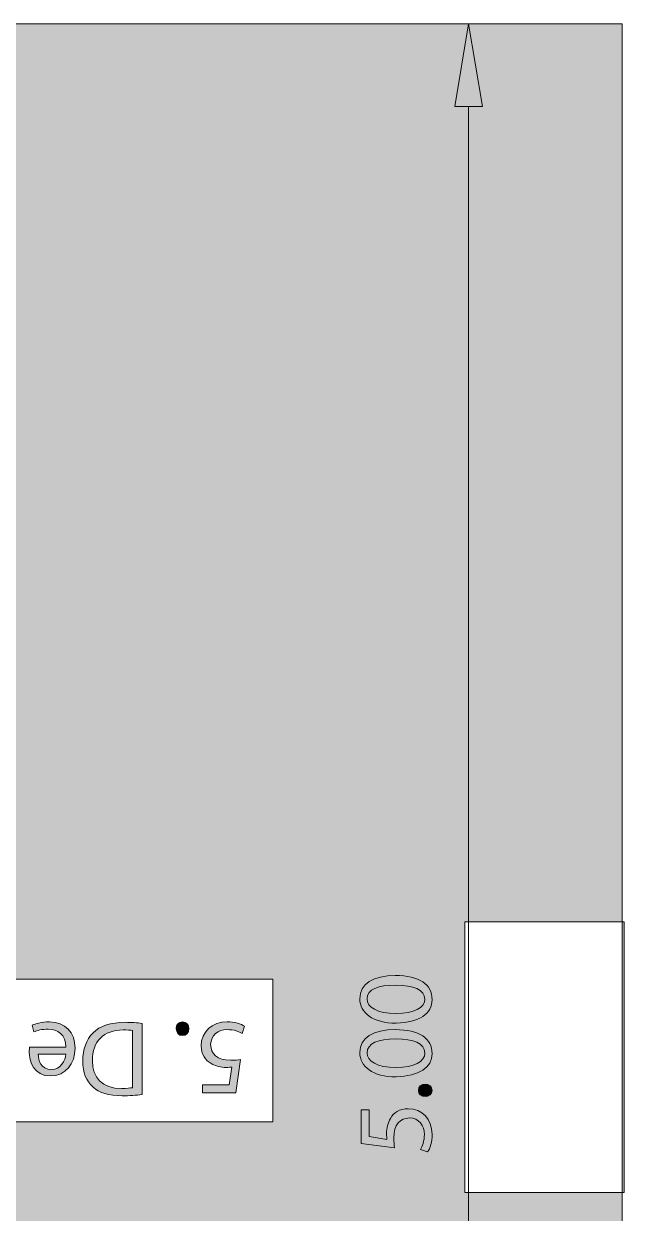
# Model space of a CAD drawing. Header units: centimetres. Extents: x -16.81 to -14.54, y 1.61 to 2.77.
# Drawn here: x -15.3565 to -15.3052, y 2.0366 to 2.1382 of the extents above; entities that cross this region are included whole.
import ezdxf

# ---------------------------------------------------------------- set-up
doc = ezdxf.new("R2010")
doc.units = ezdxf.units.CM
doc.header["$MEASUREMENT"] = 0
for name, color, linetype, lineweight in [('0TEXT', 7, 'Continuous', 0), ('EXP BORDER', 7, 'Continuous', 0), ('EXP COTA', 7, 'Continuous', 0)]:
    doc.layers.add(name, color=color, linetype=linetype, lineweight=lineweight)

# ---------------------------------------------------------------- blocks, each defined once
blk = doc.blocks.new('Block_136')
at = {"layer": 'EXP COTA', "true_color": 0x0000cc, "transparency": 33554687}
h = blk.add_hatch(color=172, dxfattribs=at)
h.dxf.hatch_style = 2
edge = h.paths.add_edge_path()
edge.add_spline(control_points=[(-15.3247, 2.05369), (-15.32315, 2.05369), (-15.32225, 2.05417), (-15.32225, 2.0549), (-15.32225, 2.05572), (-15.32322, 2.0561), (-15.32473, 2.0561), (-15.32621, 2.0561), (-15.32718, 2.05576), (-15.32718, 2.05493), (-15.32718, 2.05421), (-15.32632, 2.05369), (-15.3247, 2.05369)], knot_values=[0, 0, 0, 0, 1, 1, 1, 2, 2, 2, 3, 3, 3, 4, 4, 4, 4], degree=3, periodic=0)
edge = h.paths.add_edge_path()
edge.add_spline(control_points=[(-15.32477, 2.05693), (-15.32273, 2.05693), (-15.32163, 2.05617), (-15.32163, 2.05486), (-15.32163, 2.05369), (-15.32273, 2.0529), (-15.3247, 2.05286), (-15.3267, 2.05286), (-15.3278, 2.05376), (-15.3278, 2.05493), (-15.3278, 2.05621), (-15.32666, 2.05693), (-15.32477, 2.05693)], knot_values=[0, 0, 0, 0, 1, 1, 1, 2, 2, 2, 3, 3, 3, 4, 4, 4, 4], degree=3, periodic=0)
h = blk.add_hatch(color=172, dxfattribs=at)
h.dxf.hatch_style = 2
edge = h.paths.add_edge_path()
edge.add_spline(control_points=[(-15.3247, 2.04907), (-15.32315, 2.04907), (-15.32225, 2.04956), (-15.32225, 2.05031), (-15.32225, 2.05114), (-15.32322, 2.05152), (-15.32473, 2.05152), (-15.32621, 2.05152), (-15.32718, 2.05114), (-15.32718, 2.05031), (-15.32718, 2.04963), (-15.32632, 2.04907), (-15.3247, 2.04907)], knot_values=[0, 0, 0, 0, 1, 1, 1, 2, 2, 2, 3, 3, 3, 4, 4, 4, 4], degree=3, periodic=0)
edge = h.paths.add_edge_path()
edge.add_spline(control_points=[(-15.32477, 2.05231), (-15.32273, 2.05231), (-15.32163, 2.05155), (-15.32163, 2.05025), (-15.32163, 2.04907), (-15.32273, 2.04832), (-15.3247, 2.04828), (-15.3267, 2.04828), (-15.3278, 2.04914), (-15.3278, 2.05035), (-15.3278, 2.05162), (-15.32666, 2.05231), (-15.32477, 2.05231)], knot_values=[0, 0, 0, 0, 1, 1, 1, 2, 2, 2, 3, 3, 3, 4, 4, 4, 4], degree=3, periodic=0)
h = blk.add_hatch(color=172, dxfattribs=at)
h.dxf.hatch_style = 2
edge = h.paths.add_edge_path()
edge.add_spline(control_points=[(-15.32222, 2.04659), (-15.32256, 2.04659), (-15.3228, 2.0468), (-15.3228, 2.04711), (-15.3228, 2.04742), (-15.32256, 2.04766), (-15.32222, 2.04766), (-15.32187, 2.04766), (-15.32163, 2.04745), (-15.32163, 2.04711), (-15.32163, 2.0468), (-15.32187, 2.04659), (-15.32222, 2.04659)], knot_values=[0, 0, 0, 0, 1, 1, 1, 2, 2, 2, 3, 3, 3, 4, 4, 4, 4], degree=3, periodic=0)
h = blk.add_hatch(color=172, dxfattribs=at)
h.dxf.hatch_style = 2
edge = h.paths.add_edge_path()
edge.add_spline(control_points=[(-15.32701, 2.04546), (-15.32701, 2.04546), (-15.32701, 2.04318), (-15.32701, 2.04318), (-15.32701, 2.04318), (-15.32549, 2.04294), (-15.32549, 2.04294), (-15.32549, 2.04308), (-15.32552, 2.04322), (-15.32552, 2.04342), (-15.32552, 2.04391), (-15.32542, 2.04435), (-15.32518, 2.04473), (-15.32494, 2.04522), (-15.32442, 2.04556), (-15.32366, 2.04556), (-15.32249, 2.04556), (-15.32163, 2.04466), (-15.32163, 2.04336), (-15.32163, 2.04273), (-15.3218, 2.04218), (-15.32201, 2.04187), (-15.32201, 2.04187), (-15.32263, 2.04208), (-15.32263, 2.04208), (-15.32246, 2.04232), (-15.32229, 2.0428), (-15.32229, 2.04336), (-15.32229, 2.04411), (-15.32277, 2.04477), (-15.32356, 2.04477), (-15.32435, 2.04473), (-15.3249, 2.04425), (-15.3249, 2.04304), (-15.3249, 2.04273), (-15.32487, 2.04246), (-15.32484, 2.04222), (-15.32484, 2.04222), (-15.32769, 2.0426), (-15.32769, 2.0426), (-15.32769, 2.0426), (-15.32769, 2.04546), (-15.32769, 2.04546), (-15.32769, 2.04546), (-15.32701, 2.04546), (-15.32701, 2.04546)], knot_values=[0, 0, 0, 0, 1, 1, 1, 2, 2, 2, 3, 3, 3, 4, 4, 4, 5, 5, 5, 6, 6, 6, 7, 7, 7, 8, 8, 8, 9, 9, 9, 10, 10, 10, 11, 11, 11, 12, 12, 12, 13, 13, 13, 14, 14, 14, 15, 15, 15, 15], degree=3, periodic=0)
at = {"layer": 'EXP COTA'}
for points, knots in [([(-15.32477, 2.05693), (-15.32273, 2.05693), (-15.32163, 2.05617), (-15.32163, 2.05486), (-15.32163, 2.05369), (-15.32273, 2.0529), (-15.3247, 2.05286), (-15.3267, 2.05286), (-15.3278, 2.05376), (-15.3278, 2.05493), (-15.3278, 2.05621), (-15.32666, 2.05693), (-15.32477, 2.05693)], [0, 0, 0, 0, 1, 1, 1, 2, 2, 2, 3, 3, 3, 4, 4, 4, 4]), ([(-15.3247, 2.05369), (-15.32315, 2.05369), (-15.32225, 2.05417), (-15.32225, 2.0549), (-15.32225, 2.05572), (-15.32322, 2.0561), (-15.32473, 2.0561), (-15.32621, 2.0561), (-15.32718, 2.05576), (-15.32718, 2.05493), (-15.32718, 2.05421), (-15.32632, 2.05369), (-15.3247, 2.05369)], [0, 0, 0, 0, 1, 1, 1, 2, 2, 2, 3, 3, 3, 4, 4, 4, 4]), ([(-15.32477, 2.05231), (-15.32273, 2.05231), (-15.32163, 2.05155), (-15.32163, 2.05025), (-15.32163, 2.04907), (-15.32273, 2.04832), (-15.3247, 2.04828), (-15.3267, 2.04828), (-15.3278, 2.04914), (-15.3278, 2.05035), (-15.3278, 2.05162), (-15.32666, 2.05231), (-15.32477, 2.05231)], [0, 0, 0, 0, 1, 1, 1, 2, 2, 2, 3, 3, 3, 4, 4, 4, 4]), ([(-15.3247, 2.04907), (-15.32315, 2.04907), (-15.32225, 2.04956), (-15.32225, 2.05031), (-15.32225, 2.05114), (-15.32322, 2.05152), (-15.32473, 2.05152), (-15.32621, 2.05152), (-15.32718, 2.05114), (-15.32718, 2.05031), (-15.32718, 2.04963), (-15.32632, 2.04907), (-15.3247, 2.04907)], [0, 0, 0, 0, 1, 1, 1, 2, 2, 2, 3, 3, 3, 4, 4, 4, 4]), ([(-15.32222, 2.04659), (-15.32256, 2.04659), (-15.3228, 2.0468), (-15.3228, 2.04711), (-15.3228, 2.04742), (-15.32256, 2.04766), (-15.32222, 2.04766), (-15.32187, 2.04766), (-15.32163, 2.04745), (-15.32163, 2.04711), (-15.32163, 2.0468), (-15.32187, 2.04659), (-15.32222, 2.04659)], [0, 0, 0, 0, 1, 1, 1, 2, 2, 2, 3, 3, 3, 4, 4, 4, 4]), ([(-15.32701, 2.04546), (-15.32701, 2.04546), (-15.32701, 2.04318), (-15.32701, 2.04318), (-15.32701, 2.04318), (-15.32549, 2.04294), (-15.32549, 2.04294), (-15.32549, 2.04308), (-15.32552, 2.04322), (-15.32552, 2.04342), (-15.32552, 2.04391), (-15.32542, 2.04435), (-15.32518, 2.04473), (-15.32494, 2.04522), (-15.32442, 2.04556), (-15.32366, 2.04556), (-15.32249, 2.04556), (-15.32163, 2.04466), (-15.32163, 2.04336), (-15.32163, 2.04273), (-15.3218, 2.04218), (-15.32201, 2.04187), (-15.32201, 2.04187), (-15.32263, 2.04208), (-15.32263, 2.04208), (-15.32246, 2.04232), (-15.32229, 2.0428), (-15.32229, 2.04336), (-15.32229, 2.04411), (-15.32277, 2.04477), (-15.32356, 2.04477), (-15.32435, 2.04473), (-15.3249, 2.04425), (-15.3249, 2.04304), (-15.3249, 2.04273), (-15.32487, 2.04246), (-15.32484, 2.04222), (-15.32484, 2.04222), (-15.32769, 2.0426), (-15.32769, 2.0426), (-15.32769, 2.0426), (-15.32769, 2.04546), (-15.32769, 2.04546), (-15.32769, 2.04546), (-15.32701, 2.04546), (-15.32701, 2.04546)], [0, 0, 0, 0, 1, 1, 1, 2, 2, 2, 3, 3, 3, 4, 4, 4, 5, 5, 5, 6, 6, 6, 7, 7, 7, 8, 8, 8, 9, 9, 9, 10, 10, 10, 11, 11, 11, 12, 12, 12, 13, 13, 13, 14, 14, 14, 15, 15, 15, 15])]:
    blk.add_open_spline(points, degree=3, knots=knots, dxfattribs=at)
blk = doc.blocks.new('Block_135')
at = {"layer": 'EXP COTA'}
blk.add_blockref('Block_136', (0, 0), dxfattribs=at)
blk = doc.blocks.new('Block_134')
at = {"layer": 'EXP COTA', "true_color": 0x0000cc, "transparency": 33554534}
h = blk.add_hatch(color=172, dxfattribs=at)
h.dxf.hatch_style = 2
h.paths.add_polyline_path([(-15.31969, 2.13111), (-15.31733, 2.13111), (-15.31851, 2.13817)])
at = {"layer": 'EXP COTA', "color": 172, "lineweight": 0, "true_color": 0x0000cc}
for p, q in [((-15.30718, 2.13817), (-15.32557, 2.13817)), ((-15.31851, 1.96883), (-15.31851, 2.13111))]:
    blk.add_line(p, q, dxfattribs=at)
at = {"layer": 'EXP COTA'}
blk.add_lwpolyline([(-15.31969, 2.13111), (-15.31733, 2.13111), (-15.31851, 2.13817), (-15.31851, 2.13817)], close=True, dxfattribs=at)
blk.add_blockref('Block_135', (0, 0), dxfattribs=at)
blk = doc.blocks.new('Block_185')
at = {"layer": '0TEXT', "true_color": 0x333333, "transparency": 33554687}
h = blk.add_hatch(color=250, dxfattribs=at)
h.dxf.hatch_style = 2
edge = h.paths.add_edge_path()
edge.add_spline(control_points=[(-15.35524, 2.05021), (-15.35524, 2.04969), (-15.35503, 2.0489), (-15.35412, 2.0489), (-15.35331, 2.0489), (-15.35295, 2.04966), (-15.35288, 2.05021), (-15.35288, 2.05021), (-15.35524, 2.05021), (-15.35524, 2.05021)], knot_values=[0, 0, 0, 0, 1, 1, 1, 2, 2, 2, 3, 3, 3, 3], degree=3, periodic=0)
edge = h.paths.add_edge_path()
edge.add_spline(control_points=[(-15.35288, 2.0508), (-15.3529, 2.0519), (-15.35358, 2.05235), (-15.35439, 2.05235), (-15.35496, 2.05235), (-15.35532, 2.05224), (-15.35562, 2.05211), (-15.35562, 2.05211), (-15.35576, 2.05269), (-15.35576, 2.05269), (-15.35548, 2.05279), (-15.355, 2.05297), (-15.35429, 2.05297), (-15.35291, 2.05297), (-15.3521, 2.05207), (-15.3521, 2.05073), (-15.3521, 2.04938), (-15.3529, 2.04835), (-15.35419, 2.04835), (-15.35563, 2.04835), (-15.35601, 2.04959), (-15.35601, 2.05042), (-15.35601, 2.05059), (-15.356, 2.05073), (-15.35598, 2.0508), (-15.35598, 2.0508), (-15.35288, 2.0508), (-15.35288, 2.0508)], knot_values=[0, 0, 0, 0, 1, 1, 1, 2, 2, 2, 3, 3, 3, 4, 4, 4, 5, 5, 5, 6, 6, 6, 7, 7, 7, 8, 8, 8, 9, 9, 9, 9], degree=3, periodic=0)
h = blk.add_hatch(color=250, dxfattribs=at)
h.dxf.hatch_style = 2
edge = h.paths.add_edge_path()
edge.add_spline(control_points=[(-15.34719, 2.05224), (-15.34738, 2.05228), (-15.34768, 2.05228), (-15.34799, 2.05228), (-15.34969, 2.05228), (-15.35062, 2.05131), (-15.35062, 2.04966), (-15.35062, 2.04821), (-15.34981, 2.04728), (-15.34812, 2.04728), (-15.34771, 2.04728), (-15.3474, 2.04732), (-15.34719, 2.04735), (-15.34719, 2.04735), (-15.34719, 2.05224), (-15.34719, 2.05224)], knot_values=[0, 0, 0, 0, 1, 1, 1, 2, 2, 2, 3, 3, 3, 4, 4, 4, 5, 5, 5, 5], degree=3, periodic=0)
edge = h.paths.add_edge_path()
edge.add_spline(control_points=[(-15.34638, 2.04677), (-15.34688, 2.0467), (-15.34745, 2.04666), (-15.34809, 2.04666), (-15.34923, 2.04666), (-15.35004, 2.0469), (-15.35059, 2.04742), (-15.35114, 2.04794), (-15.35145, 2.04863), (-15.35145, 2.04963), (-15.35145, 2.05062), (-15.35114, 2.05145), (-15.35057, 2.05204), (-15.34998, 2.05262), (-15.34904, 2.05293), (-15.34783, 2.05293), (-15.34726, 2.05293), (-15.3468, 2.0529), (-15.34638, 2.05283), (-15.34638, 2.05283), (-15.34638, 2.04677), (-15.34638, 2.04677)], knot_values=[0, 0, 0, 0, 1, 1, 1, 2, 2, 2, 3, 3, 3, 4, 4, 4, 5, 5, 5, 6, 6, 6, 7, 7, 7, 7], degree=3, periodic=0)
h = blk.add_hatch(color=250, dxfattribs=at)
h.dxf.hatch_style = 2
edge = h.paths.add_edge_path()
edge.add_spline(control_points=[(-15.34239, 2.05238), (-15.34239, 2.05204), (-15.34261, 2.0518), (-15.34294, 2.0518), (-15.34325, 2.0518), (-15.34347, 2.05204), (-15.34347, 2.05238), (-15.34347, 2.05273), (-15.34327, 2.05297), (-15.34292, 2.05297), (-15.34259, 2.05297), (-15.34239, 2.05273), (-15.34239, 2.05238)], knot_values=[0, 0, 0, 0, 1, 1, 1, 2, 2, 2, 3, 3, 3, 4, 4, 4, 4], degree=3, periodic=0)
h = blk.add_hatch(color=250, dxfattribs=at)
h.dxf.hatch_style = 2
edge = h.paths.add_edge_path()
edge.add_spline(control_points=[(-15.34122, 2.04759), (-15.34122, 2.04759), (-15.33894, 2.04759), (-15.33894, 2.04759), (-15.33894, 2.04759), (-15.33872, 2.04911), (-15.33872, 2.04911), (-15.33886, 2.04911), (-15.33898, 2.04907), (-15.3392, 2.04907), (-15.33967, 2.04907), (-15.34011, 2.04918), (-15.34049, 2.04942), (-15.34096, 2.04966), (-15.34134, 2.05018), (-15.34134, 2.05093), (-15.34134, 2.05211), (-15.34041, 2.05297), (-15.33912, 2.05297), (-15.33848, 2.05297), (-15.33793, 2.05279), (-15.33763, 2.05259), (-15.33763, 2.05259), (-15.33784, 2.05197), (-15.33784, 2.05197), (-15.33808, 2.05214), (-15.33856, 2.05231), (-15.33912, 2.05231), (-15.33987, 2.05231), (-15.34053, 2.05183), (-15.34053, 2.05104), (-15.34051, 2.05025), (-15.33999, 2.04969), (-15.33881, 2.04969), (-15.33848, 2.04969), (-15.3382, 2.04973), (-15.33798, 2.04976), (-15.33798, 2.04976), (-15.33837, 2.0469), (-15.33837, 2.0469), (-15.33837, 2.0469), (-15.34122, 2.0469), (-15.34122, 2.0469), (-15.34122, 2.0469), (-15.34122, 2.04759), (-15.34122, 2.04759)], knot_values=[0, 0, 0, 0, 1, 1, 1, 2, 2, 2, 3, 3, 3, 4, 4, 4, 5, 5, 5, 6, 6, 6, 7, 7, 7, 8, 8, 8, 9, 9, 9, 10, 10, 10, 11, 11, 11, 12, 12, 12, 13, 13, 13, 14, 14, 14, 15, 15, 15, 15], degree=3, periodic=0)
at = {"layer": '0TEXT'}
for points, knots in [([(-15.35288, 2.0508), (-15.3529, 2.0519), (-15.35358, 2.05235), (-15.35439, 2.05235), (-15.35496, 2.05235), (-15.35532, 2.05224), (-15.35562, 2.05211), (-15.35562, 2.05211), (-15.35576, 2.05269), (-15.35576, 2.05269), (-15.35548, 2.05279), (-15.355, 2.05297), (-15.35429, 2.05297), (-15.35291, 2.05297), (-15.3521, 2.05207), (-15.3521, 2.05073), (-15.3521, 2.04938), (-15.3529, 2.04835), (-15.35419, 2.04835), (-15.35563, 2.04835), (-15.35601, 2.04959), (-15.35601, 2.05042), (-15.35601, 2.05059), (-15.356, 2.05073), (-15.35598, 2.0508), (-15.35598, 2.0508), (-15.35288, 2.0508), (-15.35288, 2.0508)], [0, 0, 0, 0, 1, 1, 1, 2, 2, 2, 3, 3, 3, 4, 4, 4, 5, 5, 5, 6, 6, 6, 7, 7, 7, 8, 8, 8, 9, 9, 9, 9]), ([(-15.34638, 2.04677), (-15.34688, 2.0467), (-15.34745, 2.04666), (-15.34809, 2.04666), (-15.34923, 2.04666), (-15.35004, 2.0469), (-15.35059, 2.04742), (-15.35114, 2.04794), (-15.35145, 2.04863), (-15.35145, 2.04963), (-15.35145, 2.05062), (-15.35114, 2.05145), (-15.35057, 2.05204), (-15.34998, 2.05262), (-15.34904, 2.05293), (-15.34783, 2.05293), (-15.34726, 2.05293), (-15.3468, 2.0529), (-15.34638, 2.05283), (-15.34638, 2.05283), (-15.34638, 2.04677), (-15.34638, 2.04677)], [0, 0, 0, 0, 1, 1, 1, 2, 2, 2, 3, 3, 3, 4, 4, 4, 5, 5, 5, 6, 6, 6, 7, 7, 7, 7]), ([(-15.34239, 2.05238), (-15.34239, 2.05204), (-15.34261, 2.0518), (-15.34294, 2.0518), (-15.34325, 2.0518), (-15.34347, 2.05204), (-15.34347, 2.05238), (-15.34347, 2.05273), (-15.34327, 2.05297), (-15.34292, 2.05297), (-15.34259, 2.05297), (-15.34239, 2.05273), (-15.34239, 2.05238)], [0, 0, 0, 0, 1, 1, 1, 2, 2, 2, 3, 3, 3, 4, 4, 4, 4]), ([(-15.34122, 2.04759), (-15.34122, 2.04759), (-15.33894, 2.04759), (-15.33894, 2.04759), (-15.33894, 2.04759), (-15.33872, 2.04911), (-15.33872, 2.04911), (-15.33886, 2.04911), (-15.33898, 2.04907), (-15.3392, 2.04907), (-15.33967, 2.04907), (-15.34011, 2.04918), (-15.34049, 2.04942), (-15.34096, 2.04966), (-15.34134, 2.05018), (-15.34134, 2.05093), (-15.34134, 2.05211), (-15.34041, 2.05297), (-15.33912, 2.05297), (-15.33848, 2.05297), (-15.33793, 2.05279), (-15.33763, 2.05259), (-15.33763, 2.05259), (-15.33784, 2.05197), (-15.33784, 2.05197), (-15.33808, 2.05214), (-15.33856, 2.05231), (-15.33912, 2.05231), (-15.33987, 2.05231), (-15.34053, 2.05183), (-15.34053, 2.05104), (-15.34051, 2.05025), (-15.33999, 2.04969), (-15.33881, 2.04969), (-15.33848, 2.04969), (-15.3382, 2.04973), (-15.33798, 2.04976), (-15.33798, 2.04976), (-15.33837, 2.0469), (-15.33837, 2.0469), (-15.33837, 2.0469), (-15.34122, 2.0469), (-15.34122, 2.0469), (-15.34122, 2.0469), (-15.34122, 2.04759), (-15.34122, 2.04759)], [0, 0, 0, 0, 1, 1, 1, 2, 2, 2, 3, 3, 3, 4, 4, 4, 5, 5, 5, 6, 6, 6, 7, 7, 7, 8, 8, 8, 9, 9, 9, 10, 10, 10, 11, 11, 11, 12, 12, 12, 13, 13, 13, 14, 14, 14, 15, 15, 15, 15]), ([(-15.34719, 2.05224), (-15.34738, 2.05228), (-15.34768, 2.05228), (-15.34799, 2.05228), (-15.34969, 2.05228), (-15.35062, 2.05131), (-15.35062, 2.04966), (-15.35062, 2.04821), (-15.34981, 2.04728), (-15.34812, 2.04728), (-15.34771, 2.04728), (-15.3474, 2.04732), (-15.34719, 2.04735), (-15.34719, 2.04735), (-15.34719, 2.05224), (-15.34719, 2.05224)], [0, 0, 0, 0, 1, 1, 1, 2, 2, 2, 3, 3, 3, 4, 4, 4, 5, 5, 5, 5]), ([(-15.35524, 2.05021), (-15.35524, 2.04969), (-15.35503, 2.0489), (-15.35412, 2.0489), (-15.35331, 2.0489), (-15.35295, 2.04966), (-15.35288, 2.05021), (-15.35288, 2.05021), (-15.35524, 2.05021), (-15.35524, 2.05021)], [0, 0, 0, 0, 1, 1, 1, 2, 2, 2, 3, 3, 3, 3])]:
    blk.add_open_spline(points, degree=3, knots=knots, dxfattribs=at)
blk = doc.blocks.new('Block_184')
at = {"layer": '0TEXT'}
blk.add_blockref('Block_185', (0, 0), dxfattribs=at)

msp = doc.modelspace()

# ---------------------------------------------------------------- hatches: boundary and pattern name
at = {"layer": 'EXP COTA', "true_color": 0xa953a0, "transparency": 33554687}
h = msp.add_hatch(color=215, dxfattribs=at)
edge = h.paths.add_edge_path()
edge.add_spline(control_points=[(-15.33523, 2.05661), (-15.33523, 2.05661), (-15.46477, 2.05661), (-15.46477, 2.05661), (-15.46477, 2.05661), (-15.46477, 2.04443), (-15.46477, 2.04443), (-15.46477, 2.04443), (-15.33523, 2.04443), (-15.33523, 2.04443), (-15.33523, 2.04443), (-15.33523, 2.05661), (-15.33523, 2.05661)], knot_values=[0, 0, 0, 0, 1, 1, 1, 2, 2, 2, 3, 3, 3, 4, 4, 4, 4], degree=3, periodic=0)
edge = h.paths.add_edge_path()
edge.add_spline(control_points=[(-15.31883, 2.06152), (-15.31883, 2.06152), (-15.31883, 2.0384), (-15.31883, 2.0384), (-15.31883, 2.0384), (-15.30523, 2.0384), (-15.30523, 2.0384), (-15.30523, 2.0384), (-15.30523, 2.06152), (-15.30523, 2.06152), (-15.30523, 2.06152), (-15.31883, 2.06152), (-15.31883, 2.06152)], knot_values=[0, 0, 0, 0, 1, 1, 1, 2, 2, 2, 3, 3, 3, 4, 4, 4, 4], degree=3, periodic=0)
edge.add_line((-15.31883, 2.06152), (-15.31883, 2.06152))
edge = h.paths.add_edge_path()
edge.add_spline(control_points=[(-15.38206, 1.975), (-15.38206, 1.975), (-15.40518, 1.975), (-15.40518, 1.975), (-15.40518, 1.975), (-15.40518, 1.9614), (-15.40518, 1.9614), (-15.40518, 1.9614), (-15.38206, 1.9614), (-15.38206, 1.9614), (-15.38206, 1.9614), (-15.38206, 1.975), (-15.38206, 1.975)], knot_values=[0, 0, 0, 0, 1, 1, 1, 2, 2, 2, 3, 3, 3, 4, 4, 4, 4], degree=3, periodic=0)
edge.add_line((-15.38206, 1.975), (-15.38206, 1.975))
edge = h.paths.add_edge_path()
edge.add_spline(control_points=[(-15.54475, 2.05554), (-15.54475, 2.05554), (-15.65868, 2.05554), (-15.65868, 2.05554), (-15.65868, 2.05554), (-15.65868, 2.04313), (-15.65868, 2.04313), (-15.65868, 2.04313), (-15.54475, 2.04313), (-15.54475, 2.04313), (-15.54475, 2.04313), (-15.54475, 2.05554), (-15.54475, 2.05554)], knot_values=[0, 0, 0, 0, 1, 1, 1, 2, 2, 2, 3, 3, 3, 4, 4, 4, 4], degree=3, periodic=0)
edge.add_line((-15.54475, 2.05554), (-15.54475, 2.05554))
edge = h.paths.add_edge_path()
edge.add_spline(control_points=[(-15.59369, 1.975), (-15.59369, 1.975), (-15.61681, 1.975), (-15.61681, 1.975), (-15.61681, 1.975), (-15.61681, 1.9614), (-15.61681, 1.9614), (-15.61681, 1.9614), (-15.59369, 1.9614), (-15.59369, 1.9614), (-15.59369, 1.9614), (-15.59369, 1.975), (-15.59369, 1.975)], knot_values=[0, 0, 0, 0, 1, 1, 1, 2, 2, 2, 3, 3, 3, 4, 4, 4, 4], degree=3, periodic=0)
edge.add_line((-15.59369, 1.975), (-15.59369, 1.975))
edge = h.paths.add_edge_path()
edge.add_spline(control_points=[(-15.7628, 2.05445), (-15.7628, 2.05445), (-15.87259, 2.05445), (-15.87259, 2.05445), (-15.87259, 2.05445), (-15.87259, 2.04458), (-15.87259, 2.04458), (-15.87259, 2.04458), (-15.7628, 2.04458), (-15.7628, 2.04458), (-15.7628, 2.04458), (-15.7628, 2.05445), (-15.7628, 2.05445)], knot_values=[0, 0, 0, 0, 1, 1, 1, 2, 2, 2, 3, 3, 3, 4, 4, 4, 4], degree=3, periodic=0)
edge.add_line((-15.7628, 2.05445), (-15.7628, 2.05445))
edge = h.paths.add_edge_path()
edge.add_spline(control_points=[(-15.80539, 1.975), (-15.80539, 1.975), (-15.82851, 1.975), (-15.82851, 1.975), (-15.82851, 1.975), (-15.82851, 1.9614), (-15.82851, 1.9614), (-15.82851, 1.9614), (-15.80539, 1.9614), (-15.80539, 1.9614), (-15.80539, 1.9614), (-15.80539, 1.975), (-15.80539, 1.975)], knot_values=[0, 0, 0, 0, 1, 1, 1, 2, 2, 2, 3, 3, 3, 4, 4, 4, 4], degree=3, periodic=0)
edge.add_line((-15.80539, 1.975), (-15.80539, 1.975))
edge = h.paths.add_edge_path()
edge.add_spline(control_points=[(-15.4818, 1.96178), (-15.4818, 1.96178), (-15.30542, 1.96178), (-15.30542, 1.96178), (-15.30542, 1.96178), (-15.30542, 2.13817), (-15.30542, 2.13817), (-15.30542, 2.13817), (-15.4818, 2.13817), (-15.4818, 2.13817), (-15.4818, 2.13817), (-15.4818, 1.96178), (-15.4818, 1.96178)], knot_values=[0, 0, 0, 0, 1, 1, 1, 2, 2, 2, 3, 3, 3, 4, 4, 4, 4], degree=3, periodic=0)
edge.add_line((-15.4818, 1.96178), (-15.4818, 1.96178))
edge = h.paths.add_edge_path()
edge.add_spline(control_points=[(-15.72875, 1.96178), (-15.72875, 1.96178), (-15.4818, 1.96178), (-15.4818, 1.96178), (-15.4818, 1.96178), (-15.4818, 2.13817), (-15.4818, 2.13817), (-15.4818, 2.13817), (-15.72875, 2.13817), (-15.72875, 2.13817), (-15.72875, 2.13817), (-15.72875, 1.96178), (-15.72875, 1.96178)], knot_values=[0, 0, 0, 0, 1, 1, 1, 2, 2, 2, 3, 3, 3, 4, 4, 4, 4], degree=3, periodic=0)
edge.add_line((-15.72875, 1.96178), (-15.72875, 1.96178))
edge = h.paths.add_edge_path()
edge.add_spline(control_points=[(-15.90514, 1.96178), (-15.90514, 1.96178), (-15.72875, 1.96178), (-15.72875, 1.96178), (-15.72875, 1.96178), (-15.72875, 2.13817), (-15.72875, 2.13817), (-15.72875, 2.13817), (-15.90514, 2.13817), (-15.90514, 2.13817), (-15.90514, 2.13817), (-15.90514, 1.96178), (-15.90514, 1.96178)], knot_values=[0, 0, 0, 0, 1, 1, 1, 2, 2, 2, 3, 3, 3, 4, 4, 4, 4], degree=3, periodic=0)
edge.add_line((-15.90514, 1.96178), (-15.90514, 1.96178))

# ---------------------------------------------------------------- linework, layer by layer
at = {"layer": 'EXP BORDER', "color": 253, "lineweight": 0, "true_color": 0xadadad}
msp.add_lwpolyline([(-15.30542, 1.96178), (-15.4818, 1.96178), (-15.4818, 2.13817), (-15.30542, 2.13817)], close=True, dxfattribs=at)
at = {"layer": 'EXP COTA'}
for points in [[(-15.4818, 1.96178), (-15.4818, 1.96178), (-15.30542, 1.96178), (-15.30542, 1.96178), (-15.30542, 1.96178), (-15.30542, 2.13817), (-15.30542, 2.13817), (-15.30542, 2.13817), (-15.4818, 2.13817), (-15.4818, 2.13817), (-15.4818, 2.13817), (-15.4818, 1.96178), (-15.4818, 1.96178)], [(-15.31883, 2.06152), (-15.31883, 2.06152), (-15.31883, 2.0384), (-15.31883, 2.0384), (-15.31883, 2.0384), (-15.30523, 2.0384), (-15.30523, 2.0384), (-15.30523, 2.0384), (-15.30523, 2.06152), (-15.30523, 2.06152), (-15.30523, 2.06152), (-15.31883, 2.06152), (-15.31883, 2.06152)], [(-15.33523, 2.05661), (-15.33523, 2.05661), (-15.46477, 2.05661), (-15.46477, 2.05661), (-15.46477, 2.05661), (-15.46477, 2.04443), (-15.46477, 2.04443), (-15.46477, 2.04443), (-15.33523, 2.04443), (-15.33523, 2.04443), (-15.33523, 2.04443), (-15.33523, 2.05661), (-15.33523, 2.05661)]]:
    msp.add_open_spline(points, degree=3, knots=[0, 0, 0, 0, 1, 1, 1, 2, 2, 2, 3, 3, 3, 4, 4, 4, 4], dxfattribs=at)

# ---------------------------------------------------------------- block references
at = {"layer": '0TEXT'}
msp.add_blockref('Block_184', (0, 0), dxfattribs=at)
at = {"layer": 'EXP COTA'}
msp.add_blockref('Block_134', (0, 0), dxfattribs=at)

doc.saveas('drawing.dxf')
